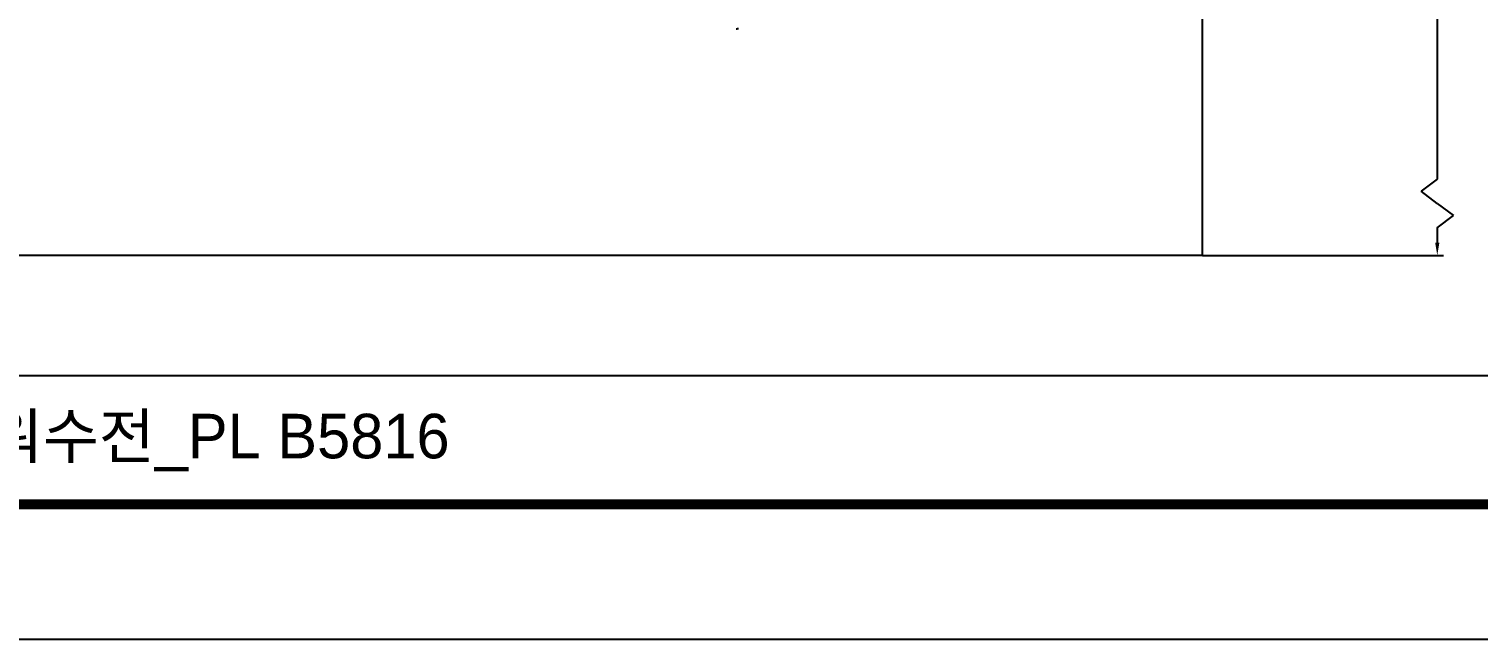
# Model space of a CAD drawing. Extents: x 0 to 1354, y 0 to 992.
# Drawn here: x 579.6 to 1036.6, y 0 to 192.5 of the extents above; entities that cross this region are included whole.
import ezdxf

# ---------------------------------------------------------------- set-up
doc = ezdxf.new("R2010")
doc.units = 0
doc.header["$LTSCALE"] = 10
doc.header["$MEASUREMENT"] = 0
doc.layers.get('0').update_dxf_attribs({"linetype": 'CONTINUOUS'})
doc.layers.add('치수선', color=7, linetype='CONTINUOUS', lineweight=20)
doc.styles.add('Daelim Dimension', font='')
doc.styles.get('Daelim Dimension').set_extended_font_data('나눔고딕')

msp = doc.modelspace()

# ---------------------------------------------------------------- linework, layer by layer
at = {"color": 5, "lineweight": -3, "ltscale": 0.5}
for p, q in [((1023.75, 485.58), (1023.75, 145.12)), ((1023.75, 145.12), (1018.64, 141.29)), ((1023.75, 137.45), (1018.64, 141.29)), ((1023.75, 137.45), (1028.86, 133.61)), ((1023.75, 129.78), (1028.86, 133.61)), ((1023.75, 129.78), (1023.75, 125.1)), ((949.71, 120.98), (1025.72, 120.98))]:
    msp.add_line(p, q, dxfattribs=at)
at = {"color": 7}
for p in [(802.57, 192.49), (803.37, 192.49)]:
    msp.add_line(p, (802.97, 192.49), dxfattribs=at)
at = {"color": 5, "lineweight": -3}
msp.add_line((21.77, 83.13), (1112.08, 83.13), dxfattribs=at)
at = {"lineweight": -3, "ltscale": 0.5}
msp.add_lwpolyline([(0, 0), (1354.08, 0), (1354.08, 992.16), (0, 992.16)], close=True, dxfattribs=at)
at = {"color": 5, "linetype": 'ByBlock', "lineweight": -3, "const_width": 3.12}
msp.add_lwpolyline([(21.77, 42.48), (1332.17, 42.48), (1332.17, 969.12), (21.77, 969.12)], close=True, dxfattribs=at)
at = {"color": 5, "lineweight": -3, "ltscale": 0.5}
msp.add_solid([(1023.08, 125.1), (1024.42, 125.1), (1023.75, 121.1)], dxfattribs=at)
at = {"layer": '치수선', "lineweight": -3}
for q in [(949.7, 744.51), (172.74, 120.98)]:
    msp.add_line((949.7, 120.98), q, dxfattribs=at)

# ---------------------------------------------------------------- texts
at = {"color": 2, "lineweight": -3, "insert": (263.58, 71.06), "char_height": 14.0538, "width": 701.9721, "attachment_point": 1, "style": 'Daelim Dimension'}
msp.add_mtext('{\\fPretendard Variable SemiBold|b0|i0|c129|p2;대림바스(주)} Single lever_원홀세면샤워수전_PL B5816', dxfattribs=at)

doc.saveas('drawing.dxf')
